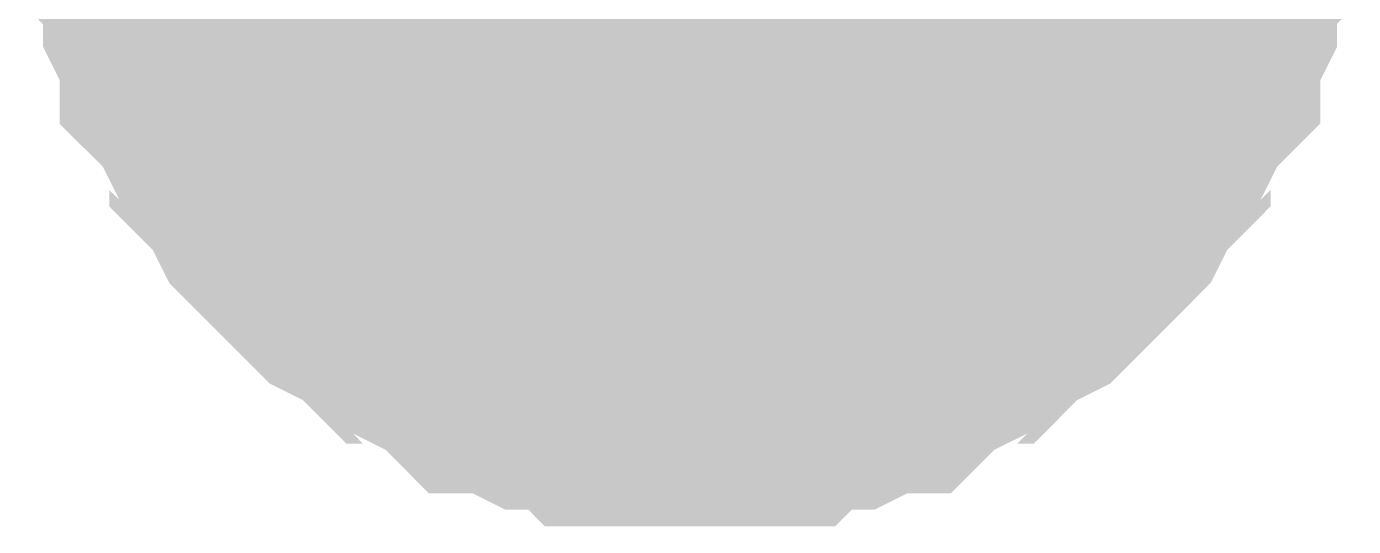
# Model space of a CAD drawing. Header units: millimetres. Extents: x -2024 to 917, y -725 to 13.
# Drawn here: x 612.595 to 613.92, y -396.949 to -396.449 of the extents above; entities that cross this region are included whole.
import ezdxf

# ---------------------------------------------------------------- set-up
doc = ezdxf.new("R2010")
doc.units = ezdxf.units.MM
doc.layers.add('Sheet', color=255, linetype='Continuous')

msp = doc.modelspace()

# ---------------------------------------------------------------- linework, layer by layer
at = {"layer": 'Sheet', "const_width": 0.508}
msp.add_lwpolyline([(612.9389, -396.2857, 1), (613.4469, -396.2857, 1)], format="xyb", close=True, dxfattribs=at)
at = {"layer": 'Sheet'}
for points, const_width in [([(613.2575, -396.7988), (613.2244, -396.7988), (613.2079, -396.7988), (613.1748, -396.7988), (613.1582, -396.7822), (613.1251, -396.7822), (613.1086, -396.7822), (613.0755, -396.7657), (613.0589, -396.7657), (613.0424, -396.7491), (613.0093, -396.7326), (612.9927, -396.716), (612.9762, -396.716), (612.9596, -396.6994), (612.9265, -396.6829), (612.9099, -396.6663), (612.8934, -396.6498), (612.8768, -396.6332), (612.8603, -396.6167), (612.8437, -396.5835), (612.8272, -396.567), (612.8272, -396.5504), (612.8106, -396.5339), (612.7941, -396.5007), (612.7775, -396.4842), (612.7775, -396.4676), (612.761, -396.4345), (612.761, -396.4179), (612.761, -396.3848), (612.7444, -396.3683), (612.7444, -396.3352), (612.7444, -396.3186), (612.7444, -396.2855)], 0.2997), ([(613.2575, -396.7988), (613.2244, -396.7988), (613.2079, -396.7988), (613.1748, -396.7988), (613.1582, -396.7822), (613.1251, -396.7822), (613.1086, -396.7822), (613.0755, -396.7657), (613.0589, -396.7657), (613.0424, -396.7491), (613.0093, -396.7326), (612.9927, -396.716), (612.9762, -396.716), (612.9596, -396.6994), (612.9265, -396.6829), (612.9099, -396.6663), (612.8934, -396.6498), (612.8768, -396.6332), (612.8603, -396.6167), (612.8437, -396.5835), (612.8272, -396.567), (612.8272, -396.5504), (612.8106, -396.5339), (612.7941, -396.5007), (612.7775, -396.4842), (612.7775, -396.4676), (612.761, -396.4345), (612.761, -396.4179), (612.761, -396.3848), (612.7444, -396.3683), (612.7444, -396.3352), (612.7444, -396.3186), (612.7444, -396.2855)], 0.2997), ([(613.2575, -396.7988), (613.2244, -396.7988), (613.2079, -396.7988), (613.1748, -396.7988), (613.1582, -396.7822), (613.1251, -396.7822), (613.1086, -396.7822), (613.0755, -396.7657), (613.0589, -396.7657), (613.0424, -396.7491), (613.0093, -396.7326), (612.9927, -396.716), (612.9762, -396.716), (612.9596, -396.6994), (612.9265, -396.6829), (612.9099, -396.6663), (612.8934, -396.6498), (612.8768, -396.6332), (612.8603, -396.6167), (612.8437, -396.5835), (612.8272, -396.567), (612.8272, -396.5504), (612.8106, -396.5339), (612.7941, -396.5007), (612.7775, -396.4842), (612.7775, -396.4676), (612.761, -396.4345), (612.761, -396.4179), (612.761, -396.3848), (612.7444, -396.3683), (612.7444, -396.3352), (612.7444, -396.3186), (612.7444, -396.2855)], 0.2997), ([(613.2575, -396.7988), (613.2244, -396.7988), (613.2079, -396.7988), (613.1748, -396.7988), (613.1582, -396.7822), (613.1251, -396.7822), (613.1086, -396.7822), (613.0755, -396.7657), (613.0589, -396.7657), (613.0424, -396.7491), (613.0093, -396.7326), (612.9927, -396.716), (612.9762, -396.716), (612.9596, -396.6994), (612.9265, -396.6829), (612.9099, -396.6663), (612.8934, -396.6498), (612.8768, -396.6332), (612.8603, -396.6167), (612.8437, -396.5835), (612.8272, -396.567), (612.8272, -396.5504), (612.8106, -396.5339), (612.7941, -396.5007), (612.7775, -396.4842), (612.7775, -396.4676), (612.761, -396.4345), (612.761, -396.4179), (612.761, -396.3848), (612.7444, -396.3683), (612.7444, -396.3352), (612.7444, -396.3186), (612.7444, -396.2855)], 0.2997), ([(613.2575, -396.7988), (613.2244, -396.7988), (613.2079, -396.7988), (613.1748, -396.7988), (613.1582, -396.7822), (613.1251, -396.7822), (613.1086, -396.7822), (613.0755, -396.7657), (613.0589, -396.7657), (613.0424, -396.7491), (613.0093, -396.7326), (612.9927, -396.716), (612.9762, -396.716), (612.9596, -396.6994), (612.9265, -396.6829), (612.9099, -396.6663), (612.8934, -396.6498), (612.8768, -396.6332), (612.8603, -396.6167), (612.8437, -396.5835), (612.8272, -396.567), (612.8272, -396.5504), (612.8106, -396.5339), (612.7941, -396.5007), (612.7775, -396.4842), (612.7775, -396.4676), (612.761, -396.4345), (612.761, -396.4179), (612.761, -396.3848), (612.7444, -396.3683), (612.7444, -396.3352), (612.7444, -396.3186), (612.7444, -396.2855)], 0.2997), ([(613.2575, -396.7988), (613.2244, -396.7988), (613.2079, -396.7988), (613.1748, -396.7988), (613.1582, -396.7822), (613.1251, -396.7822), (613.1086, -396.7822), (613.0755, -396.7657), (613.0589, -396.7657), (613.0424, -396.7491), (613.0093, -396.7326), (612.9927, -396.716), (612.9762, -396.716), (612.9596, -396.6994), (612.9265, -396.6829), (612.9099, -396.6663), (612.8934, -396.6498), (612.8768, -396.6332), (612.8603, -396.6167), (612.8437, -396.5835), (612.8272, -396.567), (612.8272, -396.5504), (612.8106, -396.5339), (612.7941, -396.5007), (612.7775, -396.4842), (612.7775, -396.4676), (612.761, -396.4345), (612.761, -396.4179), (612.761, -396.3848), (612.7444, -396.3683), (612.7444, -396.3352), (612.7444, -396.3186), (612.7444, -396.2855)], 0.2997), ([(613.2575, -396.7988), (613.2244, -396.7988), (613.2079, -396.7988), (613.1748, -396.7988), (613.1582, -396.7822), (613.1251, -396.7822), (613.1086, -396.7822), (613.0755, -396.7657), (613.0589, -396.7657), (613.0424, -396.7491), (613.0093, -396.7326), (612.9927, -396.716), (612.9762, -396.716), (612.9596, -396.6994), (612.9265, -396.6829), (612.9099, -396.6663), (612.8934, -396.6498), (612.8768, -396.6332), (612.8603, -396.6167), (612.8437, -396.5835), (612.8272, -396.567), (612.8272, -396.5504), (612.8106, -396.5339), (612.7941, -396.5007), (612.7775, -396.4842), (612.7775, -396.4676), (612.761, -396.4345), (612.761, -396.4179), (612.761, -396.3848), (612.7444, -396.3683), (612.7444, -396.3352), (612.7444, -396.3186), (612.7444, -396.2855)], 0.2997), ([(613.7706, -396.2855), (613.7706, -396.3186), (613.7706, -396.3352), (613.7706, -396.3683), (613.7541, -396.3848), (613.7541, -396.4179), (613.7541, -396.4345), (613.7375, -396.4676), (613.7375, -396.4842), (613.721, -396.5007), (613.7044, -396.5339), (613.6878, -396.5504), (613.6878, -396.567), (613.6713, -396.5835), (613.6547, -396.6167), (613.6382, -396.6332), (613.6216, -396.6498), (613.6051, -396.6663), (613.5885, -396.6829), (613.5554, -396.6994), (613.5389, -396.716), (613.5223, -396.716), (613.5058, -396.7326), (613.4727, -396.7491), (613.4561, -396.7657), (613.4396, -396.7657), (613.4065, -396.7822), (613.3899, -396.7822), (613.3568, -396.7822), (613.3403, -396.7988), (613.3072, -396.7988), (613.2906, -396.7988), (613.2575, -396.7988)], 0.2997), ([(613.7706, -396.2855), (613.7706, -396.3186), (613.7706, -396.3352), (613.7706, -396.3683), (613.7541, -396.3848), (613.7541, -396.4179), (613.7541, -396.4345), (613.7375, -396.4676), (613.7375, -396.4842), (613.721, -396.5007), (613.7044, -396.5339), (613.6878, -396.5504), (613.6878, -396.567), (613.6713, -396.5835), (613.6547, -396.6167), (613.6382, -396.6332), (613.6216, -396.6498), (613.6051, -396.6663), (613.5885, -396.6829), (613.5554, -396.6994), (613.5389, -396.716), (613.5223, -396.716), (613.5058, -396.7326), (613.4727, -396.7491), (613.4561, -396.7657), (613.4396, -396.7657), (613.4065, -396.7822), (613.3899, -396.7822), (613.3568, -396.7822), (613.3403, -396.7988), (613.3072, -396.7988), (613.2906, -396.7988), (613.2575, -396.7988)], 0.2997), ([(613.7706, -396.2855), (613.7706, -396.3186), (613.7706, -396.3352), (613.7706, -396.3683), (613.7541, -396.3848), (613.7541, -396.4179), (613.7541, -396.4345), (613.7375, -396.4676), (613.7375, -396.4842), (613.721, -396.5007), (613.7044, -396.5339), (613.6878, -396.5504), (613.6878, -396.567), (613.6713, -396.5835), (613.6547, -396.6167), (613.6382, -396.6332), (613.6216, -396.6498), (613.6051, -396.6663), (613.5885, -396.6829), (613.5554, -396.6994), (613.5389, -396.716), (613.5223, -396.716), (613.5058, -396.7326), (613.4727, -396.7491), (613.4561, -396.7657), (613.4396, -396.7657), (613.4065, -396.7822), (613.3899, -396.7822), (613.3568, -396.7822), (613.3403, -396.7988), (613.3072, -396.7988), (613.2906, -396.7988), (613.2575, -396.7988)], 0.2997), ([(613.7706, -396.2855), (613.7706, -396.3186), (613.7706, -396.3352), (613.7706, -396.3683), (613.7541, -396.3848), (613.7541, -396.4179), (613.7541, -396.4345), (613.7375, -396.4676), (613.7375, -396.4842), (613.721, -396.5007), (613.7044, -396.5339), (613.6878, -396.5504), (613.6878, -396.567), (613.6713, -396.5835), (613.6547, -396.6167), (613.6382, -396.6332), (613.6216, -396.6498), (613.6051, -396.6663), (613.5885, -396.6829), (613.5554, -396.6994), (613.5389, -396.716), (613.5223, -396.716), (613.5058, -396.7326), (613.4727, -396.7491), (613.4561, -396.7657), (613.4396, -396.7657), (613.4065, -396.7822), (613.3899, -396.7822), (613.3568, -396.7822), (613.3403, -396.7988), (613.3072, -396.7988), (613.2906, -396.7988), (613.2575, -396.7988)], 0.2997), ([(613.7706, -396.2855), (613.7706, -396.3186), (613.7706, -396.3352), (613.7706, -396.3683), (613.7541, -396.3848), (613.7541, -396.4179), (613.7541, -396.4345), (613.7375, -396.4676), (613.7375, -396.4842), (613.721, -396.5007), (613.7044, -396.5339), (613.6878, -396.5504), (613.6878, -396.567), (613.6713, -396.5835), (613.6547, -396.6167), (613.6382, -396.6332), (613.6216, -396.6498), (613.6051, -396.6663), (613.5885, -396.6829), (613.5554, -396.6994), (613.5389, -396.716), (613.5223, -396.716), (613.5058, -396.7326), (613.4727, -396.7491), (613.4561, -396.7657), (613.4396, -396.7657), (613.4065, -396.7822), (613.3899, -396.7822), (613.3568, -396.7822), (613.3403, -396.7988), (613.3072, -396.7988), (613.2906, -396.7988), (613.2575, -396.7988)], 0.2997), ([(613.7706, -396.2855), (613.7706, -396.3186), (613.7706, -396.3352), (613.7706, -396.3683), (613.7541, -396.3848), (613.7541, -396.4179), (613.7541, -396.4345), (613.7375, -396.4676), (613.7375, -396.4842), (613.721, -396.5007), (613.7044, -396.5339), (613.6878, -396.5504), (613.6878, -396.567), (613.6713, -396.5835), (613.6547, -396.6167), (613.6382, -396.6332), (613.6216, -396.6498), (613.6051, -396.6663), (613.5885, -396.6829), (613.5554, -396.6994), (613.5389, -396.716), (613.5223, -396.716), (613.5058, -396.7326), (613.4727, -396.7491), (613.4561, -396.7657), (613.4396, -396.7657), (613.4065, -396.7822), (613.3899, -396.7822), (613.3568, -396.7822), (613.3403, -396.7988), (613.3072, -396.7988), (613.2906, -396.7988), (613.2575, -396.7988)], 0.2997), ([(613.7706, -396.2855), (613.7706, -396.3186), (613.7706, -396.3352), (613.7706, -396.3683), (613.7541, -396.3848), (613.7541, -396.4179), (613.7541, -396.4345), (613.7375, -396.4676), (613.7375, -396.4842), (613.721, -396.5007), (613.7044, -396.5339), (613.6878, -396.5504), (613.6878, -396.567), (613.6713, -396.5835), (613.6547, -396.6167), (613.6382, -396.6332), (613.6216, -396.6498), (613.6051, -396.6663), (613.5885, -396.6829), (613.5554, -396.6994), (613.5389, -396.716), (613.5223, -396.716), (613.5058, -396.7326), (613.4727, -396.7491), (613.4561, -396.7657), (613.4396, -396.7657), (613.4065, -396.7822), (613.3899, -396.7822), (613.3568, -396.7822), (613.3403, -396.7988), (613.3072, -396.7988), (613.2906, -396.7988), (613.2575, -396.7988)], 0.2997), ([(613.2575, -396.7988), (613.2244, -396.7988), (613.2079, -396.7988), (613.1748, -396.7988), (613.1582, -396.7822), (613.1251, -396.7822), (613.1086, -396.7822), (613.0755, -396.7657), (613.0589, -396.7657), (613.0424, -396.7491), (613.0093, -396.7326), (612.9927, -396.716), (612.9762, -396.716), (612.9596, -396.6994), (612.9265, -396.6829), (612.9099, -396.6663), (612.8934, -396.6498), (612.8768, -396.6332), (612.8603, -396.6167), (612.8437, -396.5835), (612.8272, -396.567), (612.8272, -396.5504), (612.8106, -396.5339), (612.7941, -396.5007), (612.7775, -396.4842), (612.7775, -396.4676), (612.761, -396.4345), (612.761, -396.4179), (612.761, -396.3848)], 0.0991), ([(613.2575, -396.7988), (613.2244, -396.7988), (613.2079, -396.7988), (613.1748, -396.7988), (613.1582, -396.7822), (613.1251, -396.7822), (613.1086, -396.7822), (613.0755, -396.7657), (613.0589, -396.7657), (613.0424, -396.7491), (613.0093, -396.7326), (612.9927, -396.716), (612.9762, -396.716), (612.9596, -396.6994), (612.9265, -396.6829), (612.9099, -396.6663), (612.8934, -396.6498), (612.8768, -396.6332), (612.8603, -396.6167), (612.8437, -396.5835), (612.8272, -396.567), (612.8272, -396.5504), (612.8106, -396.5339), (612.7941, -396.5007), (612.7775, -396.4842), (612.7775, -396.4676), (612.761, -396.4345), (612.761, -396.4179), (612.761, -396.3848)], 0.0991), ([(613.2575, -396.7988), (613.2244, -396.7988), (613.2079, -396.7988), (613.1748, -396.7988), (613.1582, -396.7822), (613.1251, -396.7822), (613.1086, -396.7822), (613.0755, -396.7657), (613.0589, -396.7657), (613.0424, -396.7491), (613.0093, -396.7326), (612.9927, -396.716), (612.9762, -396.716), (612.9596, -396.6994), (612.9265, -396.6829), (612.9099, -396.6663), (612.8934, -396.6498), (612.8768, -396.6332), (612.8603, -396.6167), (612.8437, -396.5835), (612.8272, -396.567), (612.8272, -396.5504), (612.8106, -396.5339), (612.7941, -396.5007), (612.7775, -396.4842), (612.7775, -396.4676), (612.761, -396.4345), (612.761, -396.4179), (612.761, -396.3848)], 0.0991), ([(613.2575, -396.7988), (613.2244, -396.7988), (613.2079, -396.7988), (613.1748, -396.7988), (613.1582, -396.7822), (613.1251, -396.7822), (613.1086, -396.7822), (613.0755, -396.7657), (613.0589, -396.7657), (613.0424, -396.7491), (613.0093, -396.7326), (612.9927, -396.716), (612.9762, -396.716), (612.9596, -396.6994), (612.9265, -396.6829), (612.9099, -396.6663), (612.8934, -396.6498), (612.8768, -396.6332), (612.8603, -396.6167), (612.8437, -396.5835), (612.8272, -396.567), (612.8272, -396.5504), (612.8106, -396.5339), (612.7941, -396.5007), (612.7775, -396.4842), (612.7775, -396.4676), (612.761, -396.4345), (612.761, -396.4179), (612.761, -396.3848)], 0.0991), ([(613.2575, -396.7988), (613.2244, -396.7988), (613.2079, -396.7988), (613.1748, -396.7988), (613.1582, -396.7822), (613.1251, -396.7822), (613.1086, -396.7822), (613.0755, -396.7657), (613.0589, -396.7657), (613.0424, -396.7491), (613.0093, -396.7326), (612.9927, -396.716), (612.9762, -396.716), (612.9596, -396.6994), (612.9265, -396.6829), (612.9099, -396.6663), (612.8934, -396.6498), (612.8768, -396.6332), (612.8603, -396.6167), (612.8437, -396.5835), (612.8272, -396.567), (612.8272, -396.5504), (612.8106, -396.5339), (612.7941, -396.5007), (612.7775, -396.4842), (612.7775, -396.4676), (612.761, -396.4345), (612.761, -396.4179), (612.761, -396.3848)], 0.0991), ([(613.2575, -396.7988), (613.2244, -396.7988), (613.2079, -396.7988), (613.1748, -396.7988), (613.1582, -396.7822), (613.1251, -396.7822), (613.1086, -396.7822), (613.0755, -396.7657), (613.0589, -396.7657), (613.0424, -396.7491), (613.0093, -396.7326), (612.9927, -396.716), (612.9762, -396.716), (612.9596, -396.6994), (612.9265, -396.6829), (612.9099, -396.6663), (612.8934, -396.6498), (612.8768, -396.6332), (612.8603, -396.6167), (612.8437, -396.5835), (612.8272, -396.567), (612.8272, -396.5504), (612.8106, -396.5339), (612.7941, -396.5007), (612.7775, -396.4842), (612.7775, -396.4676), (612.761, -396.4345), (612.761, -396.4179), (612.761, -396.3848)], 0.0991), ([(613.2575, -396.7988), (613.2244, -396.7988), (613.2079, -396.7988), (613.1748, -396.7988), (613.1582, -396.7822), (613.1251, -396.7822), (613.1086, -396.7822), (613.0755, -396.7657), (613.0589, -396.7657), (613.0424, -396.7491), (613.0093, -396.7326), (612.9927, -396.716), (612.9762, -396.716), (612.9596, -396.6994), (612.9265, -396.6829), (612.9099, -396.6663), (612.8934, -396.6498), (612.8768, -396.6332), (612.8603, -396.6167), (612.8437, -396.5835), (612.8272, -396.567), (612.8272, -396.5504), (612.8106, -396.5339), (612.7941, -396.5007), (612.7775, -396.4842), (612.7775, -396.4676), (612.761, -396.4345), (612.761, -396.4179), (612.761, -396.3848)], 0.0991), ([(613.7541, -396.3848), (613.7541, -396.4179), (613.7541, -396.4345), (613.7375, -396.4676), (613.7375, -396.4842), (613.721, -396.5007), (613.7044, -396.5339), (613.6878, -396.5504), (613.6878, -396.567), (613.6713, -396.5835), (613.6547, -396.6167), (613.6382, -396.6332), (613.6216, -396.6498), (613.6051, -396.6663), (613.5885, -396.6829), (613.5554, -396.6994), (613.5389, -396.716), (613.5223, -396.716), (613.5058, -396.7326), (613.4727, -396.7491), (613.4561, -396.7657), (613.4396, -396.7657), (613.4065, -396.7822), (613.3899, -396.7822), (613.3568, -396.7822), (613.3403, -396.7988), (613.3072, -396.7988), (613.2906, -396.7988), (613.2575, -396.7988)], 0.0991), ([(613.7541, -396.3848), (613.7541, -396.4179), (613.7541, -396.4345), (613.7375, -396.4676), (613.7375, -396.4842), (613.721, -396.5007), (613.7044, -396.5339), (613.6878, -396.5504), (613.6878, -396.567), (613.6713, -396.5835), (613.6547, -396.6167), (613.6382, -396.6332), (613.6216, -396.6498), (613.6051, -396.6663), (613.5885, -396.6829), (613.5554, -396.6994), (613.5389, -396.716), (613.5223, -396.716), (613.5058, -396.7326), (613.4727, -396.7491), (613.4561, -396.7657), (613.4396, -396.7657), (613.4065, -396.7822), (613.3899, -396.7822), (613.3568, -396.7822), (613.3403, -396.7988), (613.3072, -396.7988), (613.2906, -396.7988), (613.2575, -396.7988)], 0.0991), ([(613.7541, -396.3848), (613.7541, -396.4179), (613.7541, -396.4345), (613.7375, -396.4676), (613.7375, -396.4842), (613.721, -396.5007), (613.7044, -396.5339), (613.6878, -396.5504), (613.6878, -396.567), (613.6713, -396.5835), (613.6547, -396.6167), (613.6382, -396.6332), (613.6216, -396.6498), (613.6051, -396.6663), (613.5885, -396.6829), (613.5554, -396.6994), (613.5389, -396.716), (613.5223, -396.716), (613.5058, -396.7326), (613.4727, -396.7491), (613.4561, -396.7657), (613.4396, -396.7657), (613.4065, -396.7822), (613.3899, -396.7822), (613.3568, -396.7822), (613.3403, -396.7988), (613.3072, -396.7988), (613.2906, -396.7988), (613.2575, -396.7988)], 0.0991), ([(613.7541, -396.3848), (613.7541, -396.4179), (613.7541, -396.4345), (613.7375, -396.4676), (613.7375, -396.4842), (613.721, -396.5007), (613.7044, -396.5339), (613.6878, -396.5504), (613.6878, -396.567), (613.6713, -396.5835), (613.6547, -396.6167), (613.6382, -396.6332), (613.6216, -396.6498), (613.6051, -396.6663), (613.5885, -396.6829), (613.5554, -396.6994), (613.5389, -396.716), (613.5223, -396.716), (613.5058, -396.7326), (613.4727, -396.7491), (613.4561, -396.7657), (613.4396, -396.7657), (613.4065, -396.7822), (613.3899, -396.7822), (613.3568, -396.7822), (613.3403, -396.7988), (613.3072, -396.7988), (613.2906, -396.7988), (613.2575, -396.7988)], 0.0991), ([(613.7541, -396.3848), (613.7541, -396.4179), (613.7541, -396.4345), (613.7375, -396.4676), (613.7375, -396.4842), (613.721, -396.5007), (613.7044, -396.5339), (613.6878, -396.5504), (613.6878, -396.567), (613.6713, -396.5835), (613.6547, -396.6167), (613.6382, -396.6332), (613.6216, -396.6498), (613.6051, -396.6663), (613.5885, -396.6829), (613.5554, -396.6994), (613.5389, -396.716), (613.5223, -396.716), (613.5058, -396.7326), (613.4727, -396.7491), (613.4561, -396.7657), (613.4396, -396.7657), (613.4065, -396.7822), (613.3899, -396.7822), (613.3568, -396.7822), (613.3403, -396.7988), (613.3072, -396.7988), (613.2906, -396.7988), (613.2575, -396.7988)], 0.0991), ([(613.7541, -396.3848), (613.7541, -396.4179), (613.7541, -396.4345), (613.7375, -396.4676), (613.7375, -396.4842), (613.721, -396.5007), (613.7044, -396.5339), (613.6878, -396.5504), (613.6878, -396.567), (613.6713, -396.5835), (613.6547, -396.6167), (613.6382, -396.6332), (613.6216, -396.6498), (613.6051, -396.6663), (613.5885, -396.6829), (613.5554, -396.6994), (613.5389, -396.716), (613.5223, -396.716), (613.5058, -396.7326), (613.4727, -396.7491), (613.4561, -396.7657), (613.4396, -396.7657), (613.4065, -396.7822), (613.3899, -396.7822), (613.3568, -396.7822), (613.3403, -396.7988), (613.3072, -396.7988), (613.2906, -396.7988), (613.2575, -396.7988)], 0.0991), ([(613.7541, -396.3848), (613.7541, -396.4179), (613.7541, -396.4345), (613.7375, -396.4676), (613.7375, -396.4842), (613.721, -396.5007), (613.7044, -396.5339), (613.6878, -396.5504), (613.6878, -396.567), (613.6713, -396.5835), (613.6547, -396.6167), (613.6382, -396.6332), (613.6216, -396.6498), (613.6051, -396.6663), (613.5885, -396.6829), (613.5554, -396.6994), (613.5389, -396.716), (613.5223, -396.716), (613.5058, -396.7326), (613.4727, -396.7491), (613.4561, -396.7657), (613.4396, -396.7657), (613.4065, -396.7822), (613.3899, -396.7822), (613.3568, -396.7822), (613.3403, -396.7988), (613.3072, -396.7988), (613.2906, -396.7988), (613.2575, -396.7988)], 0.0991)]:
    msp.add_lwpolyline(points, dxfattribs=dict(at, const_width=const_width))

doc.saveas('drawing.dxf')
